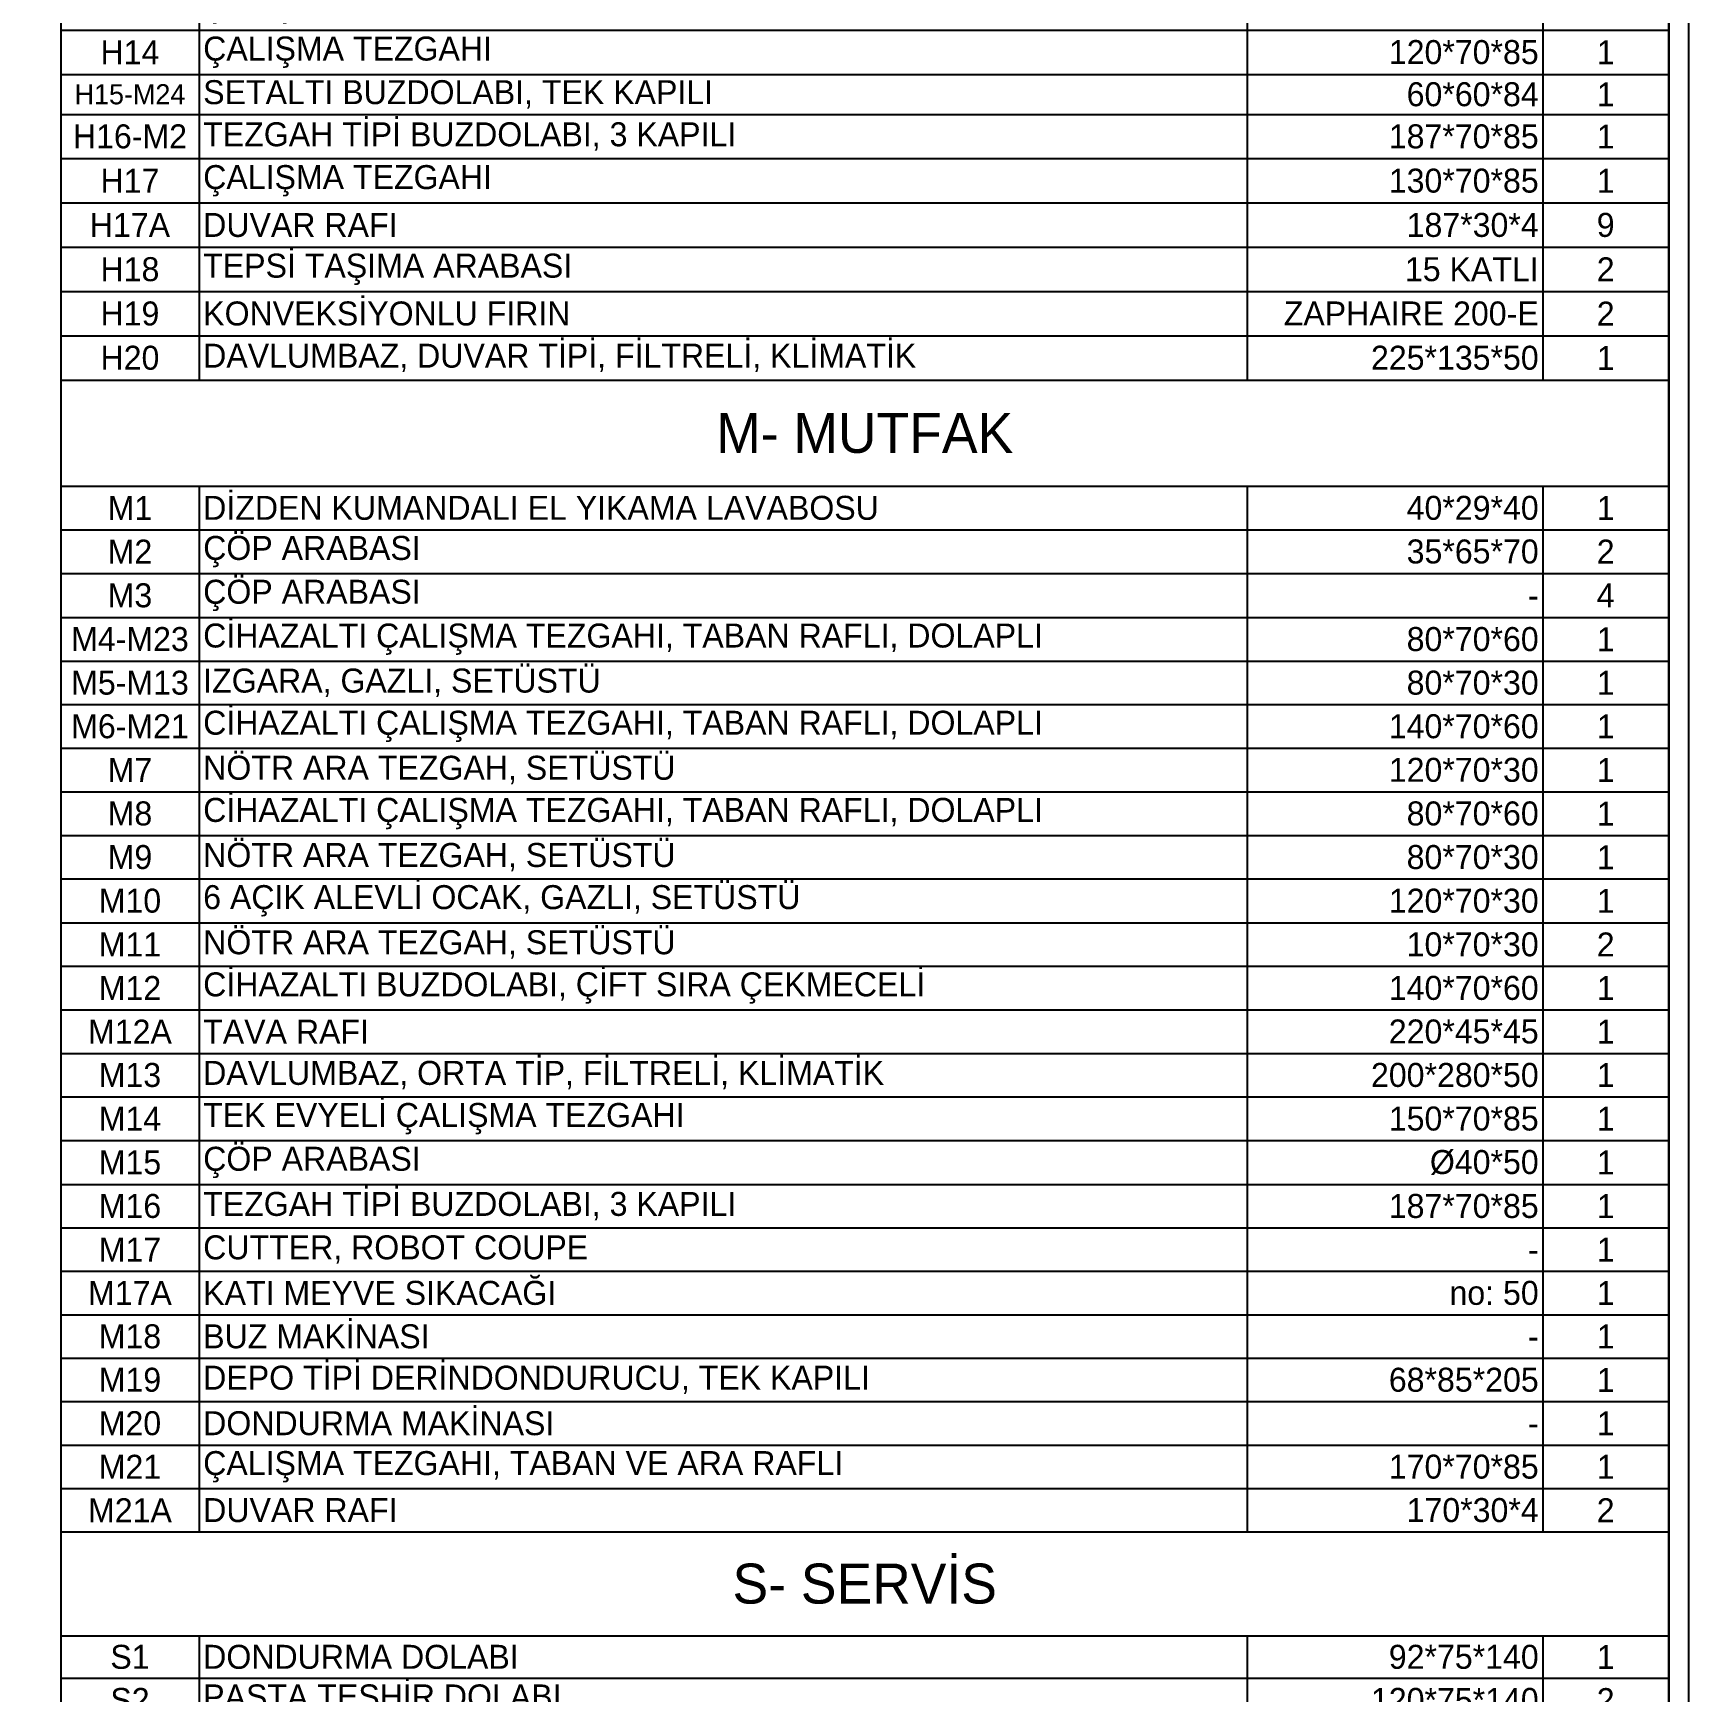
# Model space of a CAD drawing. Header units: millimetres. Extents: x 9129 to 19685, y -6152 to 3305.
# Drawn here: x 12670 to 13492, y 1763 to 2587 of the extents above; entities that cross this region are included whole.
import ezdxf

# ---------------------------------------------------------------- set-up
doc = ezdxf.new("R2010")
doc.units = ezdxf.units.MM
doc.header["$LTSCALE"] = 5
doc.styles.add('SKTÜRK', font='GOTHIC.TTF', dxfattribs={"height": 11})

# ---------------------------------------------------------------- blocks, each defined once
blk = doc.blocks.new('*T239')
at = {"color": 0, "linetype": 'ByBlock', "lineweight": -2, "ltscale": 5, "transparency": 16777216}
for p, q in [((0, 0), (798.56, 0)), ((0, 0), (0, -2445.02)), ((68.76, 0), (68.76, -48.15)), ((589.29, 0), (589.29, -48.15)), ((735.97, 0), (735.97, -48.15)), ((798.56, 0), (798.56, -2445.02)), ((0, -48.15), (798.56, -48.15)), ((0, -104.41), (798.56, -104.41)), ((68.76, -104.41), (68.76, -184.76)), ((589.29, -104.41), (589.29, -184.76)), ((735.97, -104.41), (735.97, -184.76)), ((0, -126.41), (798.56, -126.41)), ((0, -162.76), (798.56, -162.76)), ((0, -184.76), (798.56, -184.76)), ((0, -239.71), (798.56, -239.71)), ((68.76, -239.71), (68.76, -701.21)), ((589.29, -239.71), (589.29, -701.21)), ((735.97, -239.71), (735.97, -701.21)), ((0, -263.48), (798.56, -263.48)), ((0, -285.47), (798.56, -285.47)), ((0, -307.46), (798.56, -307.46)), ((0, -329.46), (798.56, -329.46)), ((0, -351.45), (798.56, -351.45)), ((0, -373.44), (798.56, -373.44)), ((0, -395.44), (798.56, -395.44)), ((0, -417.43), (798.56, -417.43)), ((0, -439.42), (798.56, -439.42)), ((0, -461.42), (798.56, -461.42)), ((0, -483.41), (798.56, -483.41)), ((0, -505.4), (798.56, -505.4)), ((0, -527.4), (798.56, -527.4)), ((0, -549.39), (798.56, -549.39)), ((0, -569.25), (798.56, -569.25)), ((0, -591.24), (798.56, -591.24)), ((0, -613.23), (798.56, -613.23)), ((0, -635.23), (798.56, -635.23)), ((0, -657.22), (798.56, -657.22)), ((0, -679.21), (798.56, -679.21)), ((0, -701.21), (798.56, -701.21)), ((0, -753.97), (798.56, -753.97)), ((68.76, -753.97), (68.76, -1273.37)), ((589.29, -753.97), (589.29, -1273.37)), ((735.97, -753.97), (735.97, -1273.37)), ((0, -775.55), (798.56, -775.55)), ((0, -797.31), (798.56, -797.31)), ((0, -819.08), (798.56, -819.08)), ((0, -840.8), (798.56, -840.8)), ((0, -862.39), (798.56, -862.39)), ((0, -884.11), (798.56, -884.11)), ((0, -905.69), (798.56, -905.69)), ((0, -927.42), (798.56, -927.42)), ((0, -949), (798.56, -949)), ((0, -970.76), (798.56, -970.76)), ((0, -992.35), (798.56, -992.35)), ((0, -1014.07), (798.56, -1014.07)), ((0, -1035.65), (798.56, -1035.65)), ((0, -1057.23), (798.56, -1057.23)), ((0, -1078.96), (798.56, -1078.96)), ((0, -1100.73), (798.56, -1100.73)), ((0, -1122.31), (798.56, -1122.31)), ((0, -1143.89), (798.56, -1143.89)), ((0, -1165.47), (798.56, -1165.47)), ((0, -1187.05), (798.56, -1187.05)), ((0, -1208.63), (798.56, -1208.63)), ((0, -1230.21), (798.56, -1230.21)), ((0, -1251.79), (798.56, -1251.79)), ((0, -1273.37), (798.56, -1273.37)), ((0, -1324.92), (798.56, -1324.92)), ((68.76, -1324.92), (68.76, -1925.76)), ((589.29, -1324.92), (589.29, -1925.76)), ((735.97, -1324.92), (735.97, -1925.76)), ((0, -1346.02), (798.56, -1346.02)), ((0, -1367.75), (798.56, -1367.75)), ((0, -1388.85), (798.56, -1388.85)), ((0, -1410.63), (798.56, -1410.63)), ((0, -1432.41), (798.56, -1432.41)), ((0, -1453.52), (798.56, -1453.52)), ((0, -1475.28), (798.56, -1475.28)), ((0, -1497.05), (798.56, -1497.05)), ((0, -1518.15), (798.56, -1518.15)), ((0, -1539.91), (798.56, -1539.91)), ((0, -1561.68), (798.56, -1561.68)), ((0, -1582.78), (798.56, -1582.78)), ((0, -1603.88), (798.56, -1603.88)), ((0, -1624.98), (798.56, -1624.98)), ((0, -1646.75), (798.56, -1646.75)), ((0, -1668.52), (798.56, -1668.52)), ((0, -1689.62), (798.56, -1689.62)), ((0, -1710.72), (798.56, -1710.72)), ((0, -1731.82), (798.56, -1731.82)), ((0, -1752.92), (798.56, -1752.92)), ((0, -1774.02), (798.56, -1774.02)), ((0, -1795.12), (798.56, -1795.12)), ((0, -1816.85), (798.56, -1816.85)), ((0, -1838.63), (798.56, -1838.63)), ((0, -1860.41), (798.56, -1860.41)), ((0, -1882.19), (798.56, -1882.19)), ((0, -1903.98), (798.56, -1903.98)), ((0, -1925.76), (798.56, -1925.76)), ((0, -1978.04), (798.56, -1978.04)), ((68.76, -1978.04), (68.76, -2325.23)), ((589.29, -1978.04), (589.29, -2325.23)), ((735.97, -1978.04), (735.97, -2325.23)), ((0, -1999.76), (798.56, -1999.76)), ((0, -2020.86), (798.56, -2020.86)), ((0, -2043.2), (798.56, -2043.2)), ((0, -2065.53), (798.56, -2065.53)), ((0, -2087.87), (798.56, -2087.87)), ((0, -2110.2), (798.56, -2110.2)), ((0, -2132.54), (798.56, -2132.54)), ((0, -2154.87), (798.56, -2154.87)), ((0, -2177.21), (798.56, -2177.21)), ((0, -2199.54), (798.56, -2199.54)), ((0, -2235.89), (798.56, -2235.89)), ((0, -2258.22), (798.56, -2258.22)), ((0, -2280.56), (798.56, -2280.56)), ((0, -2302.89), (798.56, -2302.89)), ((0, -2325.23), (798.56, -2325.23)), ((0, -2378.01), (798.56, -2378.01)), ((68.76, -2378.01), (68.76, -2445.02)), ((589.29, -2378.01), (589.29, -2445.02)), ((735.97, -2378.01), (735.97, -2445.02)), ((0, -2400.34), (798.56, -2400.34)), ((0, -2422.68), (798.56, -2422.68)), ((0, -2445.02), (798.56, -2445.02))]:
    blk.add_line(p, q, dxfattribs=at)
at = {"color": 0, "ltscale": 5, "transparency": 16777216, "style": 'SKTÜRK'}
for s, insert, char_height, width, attachment_point in [('ÜRÜN ADI', (329.03, -24.07), 11.914, 490.7392, 5), ('ÖLÇÜ', (662.63, -24.07), 11.914, 116.8967, 5), ('P.NO', (34.38, -24.07), 11.914, 38.9772, 5), ('AD.', (767.26, -24.07), 11.914, 32.7984, 5), ('C- SOĞUK ODA', (399.28, -76.28), 19.8573, 768.7696, 5), ('PANEL TİP SOĞUK ODA', (70.75, -115.41), 11.9144, 516.5538, 4), ('C1', (34.38, -115.41), 11.914, 64.7917, 5), ('250*290*240', (733.99, -115.41), 11.9144, 142.7112, 6), ('1', (767.26, -115.41), 11.91, 58.613, 5), ('C2-M6-M5', (34.38, -144.59), 11.914, 64.7917, 5), ('İSTİF RAFI, 4 KATLI, DEMONTE', (70.75, -144.59), 11.9144, 516.5538, 4), ('122*46*160', (733.99, -144.59), 11.914, 142.7112, 6), ('4', (767.26, -144.59), 11.91, 58.613, 5), ('İSTİF RAFI, 4 KATLI, DEMONTE', (70.75, -173.76), 11.9144, 516.5538, 4), ('C3-M6', (34.38, -173.76), 11.914, 64.7917, 5), ('183*46*160', (733.99, -173.76), 11.914, 142.7112, 6), ('1', (767.26, -173.76), 11.91, 58.613, 5), ('H- HAZIRLIK', (399.28, -212.23), 19.8573, 794.5841, 5), ('H1', (34.38, -251.59), 11.914, 64.7917, 5), ('DİZDEN KUMANDALI EL YIKAMA LAVABOSU', (70.75, -251.59), 11.9144, 516.5538, 4), ('40*29*40', (733.99, -251.59), 11.914, 142.7112, 6), ('1', (767.26, -251.59), 11.91, 58.613, 5), ('H2', (34.38, -274.47), 11.914, 64.7917, 5), ('ÇALIŞMA TEZGAHI, TABAN RAFLI', (70.75, -274.47), 11.9144, 516.5538, 4), ('69*82*85', (733.99, -274.47), 11.914, 142.7112, 6), ('1', (767.26, -274.47), 11.91, 58.613, 5), ('MİKSER ', (70.75, -296.47), 11.914, 516.5538, 4), ('H3', (34.38, -296.47), 11.914, 64.7917, 5), ('20 QT', (733.99, -296.47), 11.914, 142.7112, 6), ('1', (767.26, -296.47), 11.91, 58.613, 5), ('H4', (34.38, -318.46), 11.914, 64.7917, 5), ('ÇALIŞMA TEZGAHI, TABAN VE ARA RAFLI ', (70.75, -318.46), 11.9144, 516.5538, 4), ('90*60*85', (733.99, -318.46), 11.914, 142.7112, 6), ('1', (767.26, -318.46), 11.91, 58.613, 5), ('H5', (34.38, -340.45), 11.914, 64.7917, 5), ('DUVAR RAFI ', (70.75, -340.45), 11.9144, 516.5538, 4), ('130*30*4', (733.99, -340.45), 11.914, 142.7112, 6), ('1', (767.26, -340.45), 11.91, 58.613, 5), ('H6', (34.38, -362.45), 11.914, 64.7917, 5), ('ÇALIŞMA TEZGAHI ', (70.75, -362.45), 11.9144, 516.5538, 4), ('107*70*85', (733.99, -362.45), 11.914, 142.7112, 6), ('1', (767.26, -362.45), 11.91, 58.613, 5), ('H7', (34.38, -384.44), 11.914, 64.7917, 5), ('DUVAR RAFI', (70.75, -384.44), 11.914, 516.5538, 4), ('107*30*4', (733.99, -384.44), 11.914, 142.7112, 6), ('1', (767.26, -384.44), 11.91, 58.613, 5), ('H8', (34.38, -406.43), 11.914, 64.7917, 5), ('UN-ŞEKER ARABASI', (70.75, -406.43), 11.9144, 516.5538, 4), ('103 lt', (733.99, -406.43), 11.914, 142.7112, 6), ('4', (767.26, -406.43), 11.91, 58.613, 5), ('TEZGAH TİPİ BUZDOLABI, 2 KAPILI', (70.75, -428.43), 11.9144, 516.5538, 4), ('H9', (34.38, -428.43), 11.914, 64.7917, 5), ('140*70*85', (733.99, -428.43), 11.914, 142.7112, 6), ('1', (767.26, -428.43), 11.91, 58.613, 5), ('H10', (34.38, -450.42), 11.914, 64.7917, 5), ('DUVAR RAFI', (70.75, -450.42), 11.914, 516.5538, 4), ('140*30*4', (733.99, -450.42), 11.914, 142.7112, 6), ('1', (767.26, -450.42), 11.91, 58.613, 5), ('H11', (34.38, -472.41), 11.914, 64.7917, 5), ('MİKSER ', (70.75, -472.41), 11.914, 516.5538, 4), ('8 QT', (733.99, -472.41), 11.914, 142.7112, 6), ('6', (767.26, -472.41), 11.91, 58.613, 5), ('ÇÖP ARABASI ', (70.75, -494.41), 11.9144, 516.5538, 4), ('H12', (34.38, -494.41), 11.914, 64.7917, 5), ('35*65*70', (733.99, -494.41), 11.914, 142.7112, 6), ('3', (767.26, -494.41), 11.91, 58.613, 5), ('H13', (34.38, -516.4), 11.914, 64.7917, 5), ('ÇALIŞMA TEZGAHI, TABAN VE ARA RAFLI ', (70.75, -516.4), 11.9144, 516.5538, 4), ('130*60*85', (733.99, -516.4), 11.914, 142.7112, 6), ('1', (767.26, -516.4), 11.91, 58.613, 5), ('H14', (34.38, -538.39), 11.914, 64.7917, 5), ('ÇALIŞMA TEZGAHI', (70.75, -538.39), 11.9144, 516.5538, 4), ('120*70*85', (733.99, -538.39), 11.914, 142.7112, 6), ('1', (767.26, -538.39), 11.91, 58.613, 5), ('H15-M24', (34.38, -559.32), 10, 64.7917, 5), ('SETALTI BUZDOLABI, TEK KAPILI ', (70.75, -559.32), 11.9144, 516.5538, 4), ('60*60*84', (733.99, -559.32), 11.914, 142.7112, 6), ('1', (767.26, -559.32), 11.91, 58.613, 5), ('H16-M2', (34.38, -580.24), 11.914, 64.7917, 5), ('TEZGAH TİPİ BUZDOLABI, 3 KAPILI ', (70.75, -580.24), 11.9144, 516.5538, 4), ('187*70*85', (733.99, -580.24), 11.914, 142.7112, 6), ('1', (767.26, -580.24), 11.91, 58.613, 5), ('H17', (34.38, -602.24), 11.914, 64.7917, 5), ('ÇALIŞMA TEZGAHI ', (70.75, -602.24), 11.9144, 516.5538, 4), ('130*70*85', (733.99, -602.24), 11.914, 142.7112, 6), ('1', (767.26, -602.24), 11.91, 58.613, 5), ('H17A', (34.38, -624.23), 11.914, 64.7917, 5), ('DUVAR RAFI', (70.75, -624.23), 11.914, 516.5538, 4), ('187*30*4', (733.99, -624.23), 11.914, 142.7112, 6), ('9', (767.26, -624.23), 11.91, 58.613, 5), ('H18', (34.38, -646.22), 11.914, 64.7917, 5), ('TEPSİ TAŞIMA ARABASI ', (70.75, -646.22), 11.9144, 516.5538, 4), ('15 KATLI', (733.99, -646.22), 11.914, 142.7112, 6), ('2', (767.26, -646.22), 11.91, 58.613, 5), ('KONVEKSİYONLU FIRIN ', (70.75, -668.22), 11.9144, 516.5538, 4), ('H19', (34.38, -668.22), 11.914, 64.7917, 5), ('ZAPHAIRE 200-E', (733.99, -668.22), 11.9144, 142.7112, 6), ('2', (767.26, -668.22), 11.91, 58.613, 5), ('DAVLUMBAZ, DUVAR TİPİ, FİLTRELİ, KLİMATİK', (70.75, -690.21), 11.9144, 516.5538, 4), ('H20', (34.38, -690.21), 11.914, 64.7917, 5), ('225*135*50', (733.99, -690.21), 11.914, 142.7112, 6), ('1', (767.26, -690.21), 11.91, 58.613, 5), ('M- MUTFAK', (399.28, -727.59), 19.857, 794.5841, 5), ('DİZDEN KUMANDALI EL YIKAMA LAVABOSU', (70.75, -764.76), 11.9144, 516.5538, 4), ('M1', (34.38, -764.76), 11.914, 64.7917, 5), ('40*29*40', (733.99, -764.76), 11.914, 142.7112, 6), ('1', (767.26, -764.76), 11.91, 58.613, 5), ('M2', (34.38, -786.43), 11.914, 64.7917, 5), ('ÇÖP ARABASI ', (70.75, -786.43), 11.9144, 516.5538, 4), ('35*65*70', (733.99, -786.43), 11.914, 142.7112, 6), ('2', (767.26, -786.43), 11.91, 58.613, 5), ('ÇÖP ARABASI', (70.75, -808.2), 11.9144, 516.5538, 4), ('M3', (34.38, -808.2), 11.914, 64.7917, 5), ('4', (767.26, -808.2), 11.91, 58.613, 5), ('-', (733.99, -808.2), 11.91, 142.7112, 6), ('M4-M23', (34.38, -829.94), 11.914, 64.7917, 5), ('CİHAZALTI ÇALIŞMA TEZGAHI, TABAN RAFLI, DOLAPLI', (70.75, -829.94), 11.9144, 516.5538, 4), ('80*70*60', (733.99, -829.94), 11.914, 142.7112, 6), ('1', (767.26, -829.94), 11.91, 58.613, 5), ('M5-M13', (34.38, -851.59), 11.914, 64.7917, 5), ('IZGARA, GAZLI, SETÜSTÜ ', (70.75, -851.59), 11.9144, 516.5538, 4), ('80*70*30', (733.99, -851.59), 11.914, 142.7112, 6), ('1', (767.26, -851.59), 11.91, 58.613, 5), ('CİHAZALTI ÇALIŞMA TEZGAHI, TABAN RAFLI, DOLAPLI', (70.75, -873.25), 11.9144, 516.5538, 4), ('M6-M21', (34.38, -873.25), 11.914, 64.7917, 5), ('140*70*60', (733.99, -873.25), 11.914, 142.7112, 6), ('1', (767.26, -873.25), 11.91, 58.613, 5), ('M7', (34.38, -894.9), 11.914, 64.7917, 5), ('NÖTR ARA TEZGAH, SETÜSTÜ ', (70.75, -894.9), 11.9144, 516.5538, 4), ('120*70*30', (733.99, -894.9), 11.914, 142.7112, 6), ('1', (767.26, -894.9), 11.91, 58.613, 5), ('CİHAZALTI ÇALIŞMA TEZGAHI, TABAN RAFLI, DOLAPLI', (70.75, -916.55), 11.9144, 516.5538, 4), ('M8', (34.38, -916.55), 11.914, 64.7917, 5), ('80*70*60', (733.99, -916.55), 11.914, 142.7112, 6), ('1', (767.26, -916.55), 11.91, 58.613, 5), ('NÖTR ARA TEZGAH, SETÜSTÜ ', (70.75, -938.21), 11.9144, 516.5538, 4), ('M9', (34.38, -938.21), 11.914, 64.7917, 5), ('80*70*30', (733.99, -938.21), 11.914, 142.7112, 6), ('1', (767.26, -938.21), 11.91, 58.613, 5), ('M10', (34.38, -959.88), 11.914, 64.7917, 5), ('6 AÇIK ALEVLİ OCAK, GAZLI, SETÜSTÜ ', (70.75, -959.88), 11.9144, 516.5538, 4), ('120*70*30', (733.99, -959.88), 11.914, 142.7112, 6), ('1', (767.26, -959.88), 11.91, 58.613, 5), ('NÖTR ARA TEZGAH, SETÜSTÜ ', (70.75, -981.56), 11.9144, 516.5538, 4), ('M11', (34.38, -981.56), 11.914, 64.7917, 5), ('10*70*30', (733.99, -981.56), 11.914, 142.7112, 6), ('2', (767.26, -981.56), 11.91, 58.613, 5), ('CİHAZALTI BUZDOLABI, ÇİFT SIRA ÇEKMECELİ ', (70.75, -1003.21), 11.9144, 516.5538, 4), ('M12', (34.38, -1003.21), 11.914, 64.7917, 5), ('140*70*60', (733.99, -1003.21), 11.914, 142.7112, 6), ('1', (767.26, -1003.21), 11.91, 58.613, 5), ('M12A', (34.38, -1024.86), 11.914, 64.7917, 5), ('TAVA RAFI', (70.75, -1024.86), 11.914, 516.5538, 4), ('220*45*45', (733.99, -1024.86), 11.914, 142.7112, 6), ('1', (767.26, -1024.86), 11.91, 58.613, 5), ('DAVLUMBAZ, ORTA TİP, FİLTRELİ, KLİMATİK ', (70.75, -1046.44), 11.9144, 516.5538, 4), ('M13', (34.38, -1046.44), 11.914, 64.7917, 5), ('200*280*50', (733.99, -1046.44), 11.914, 142.7112, 6), ('1', (767.26, -1046.44), 11.91, 58.613, 5), ('M14', (34.38, -1068.1), 11.914, 64.7917, 5), ('TEK EVYELİ ÇALIŞMA TEZGAHI', (70.75, -1068.1), 11.9144, 516.5538, 4), ('150*70*85', (733.99, -1068.1), 11.914, 142.7112, 6), ('1', (767.26, -1068.1), 11.91, 58.613, 5), ('M15', (34.38, -1089.84), 11.914, 64.7917, 5), ('ÇÖP ARABASI ', (70.75, -1089.84), 11.9144, 516.5538, 4), ('%%C40*50', (733.99, -1089.84), 11.914, 142.7112, 6), ('1', (767.26, -1089.84), 11.91, 58.613, 5), ('TEZGAH TİPİ BUZDOLABI, 3 KAPILI ', (70.75, -1111.52), 11.9144, 516.5538, 4), ('M16', (34.38, -1111.52), 11.914, 64.7917, 5), ('187*70*85', (733.99, -1111.52), 11.914, 142.7112, 6), ('1', (767.26, -1111.52), 11.91, 58.613, 5), ('M17', (34.38, -1133.1), 11.914, 64.7917, 5), ('CUTTER, ROBOT COUPE', (70.75, -1133.1), 11.9144, 516.5538, 4), ('1', (767.26, -1133.1), 11.91, 58.613, 5), ('-', (733.99, -1133.1), 11.91, 142.7112, 6), ('M17A', (34.38, -1154.68), 11.914, 64.7917, 5), ('KATI MEYVE SIKACAĞI ', (70.75, -1154.68), 11.9144, 516.5538, 4), ('no: 50', (733.99, -1154.68), 11.914, 142.7112, 6), ('1', (767.26, -1154.68), 11.91, 58.613, 5), ('BUZ MAKİNASI ', (70.75, -1176.26), 11.9144, 516.5538, 4), ('M18', (34.38, -1176.26), 11.914, 64.7917, 5), ('-', (733.99, -1176.26), 11.91, 142.7112, 6), ('1', (767.26, -1176.26), 11.91, 58.613, 5), ('M19', (34.38, -1197.84), 11.914, 64.7917, 5), ('DEPO TİPİ DERİNDONDURUCU, TEK KAPILI ', (70.75, -1197.84), 11.9144, 516.5538, 4), ('68*85*205', (733.99, -1197.84), 11.914, 142.7112, 6), ('1', (767.26, -1197.84), 11.91, 58.613, 5), ('DONDURMA MAKİNASI', (70.75, -1219.42), 11.9144, 516.5538, 4), ('M20', (34.38, -1219.42), 11.914, 64.7917, 5), ('1', (767.26, -1219.42), 11.91, 58.613, 5), ('-', (733.99, -1219.42), 11.91, 142.7112, 6), ('M21', (34.38, -1241), 11.914, 64.7917, 5), ('ÇALIŞMA TEZGAHI, TABAN VE ARA RAFLI ', (70.75, -1241), 11.9144, 516.5538, 4), ('170*70*85', (733.99, -1241), 11.914, 142.7112, 6), ('1', (767.26, -1241), 11.91, 58.613, 5), ('M21A', (34.38, -1262.58), 11.914, 64.7917, 5), ('DUVAR RAFI', (70.75, -1262.58), 11.914, 516.5538, 4), ('170*30*4', (733.99, -1262.58), 11.914, 142.7112, 6), ('2', (767.26, -1262.58), 11.91, 58.613, 5), ('S- SERVİS', (399.28, -1299.15), 19.857, 794.5841, 5), ('S1', (34.38, -1335.47), 11.914, 64.7917, 5), ('DONDURMA DOLABI', (70.75, -1335.47), 11.9144, 516.5538, 4), ('92*75*140', (733.99, -1335.47), 11.914, 142.7112, 6), ('1', (767.26, -1335.47), 11.91, 58.613, 5), ('S2', (34.38, -1356.89), 11.914, 64.7917, 5), ('PASTA TEŞHİR DOLABI', (70.75, -1356.89), 11.9144, 516.5538, 4), ('120*75*140', (733.99, -1356.89), 11.914, 142.7112, 6), ('2', (767.26, -1356.89), 11.91, 58.613, 5), ('S3', (34.38, -1378.3), 11.914, 64.7917, 5), ('CUPCAKE VİTRİNİN', (70.75, -1378.3), 11.9144, 516.5538, 4), ('260*75*140', (733.99, -1378.3), 11.914, 142.7112, 6), ('1', (767.26, -1378.3), 11.91, 58.613, 5), ('S4', (34.38, -1399.74), 11.914, 64.7917, 5), ('ICING&THEATER& CAKE DISPLAY', (70.75, -1399.74), 11.9144, 516.5538, 4), ('-', (733.99, -1399.74), 11.91, 142.7112, 6), ('1', (767.26, -1399.74), 11.91, 58.613, 5), ('S5', (34.38, -1421.52), 11.914, 64.7917, 5), ('İNDÜKSİYONLU OCAK, SETÜSTÜ', (70.75, -1421.52), 11.9144, 516.5538, 4), ('1', (767.26, -1421.52), 11.91, 58.613, 5), ('-', (733.99, -1421.52), 11.91, 142.7112, 6), ('S6', (34.38, -1442.97), 11.914, 64.7917, 5), ('MİKSER', (70.75, -1442.97), 11.914, 516.5538, 4), ('QT20', (733.99, -1442.97), 11.914, 142.7112, 6), ('2', (767.26, -1442.97), 11.91, 58.613, 5), ('S7', (34.38, -1464.4), 11.914, 64.7917, 5), ('ÇÖP ARABASI', (70.75, -1464.4), 11.9144, 516.5538, 4), ('-', (733.99, -1464.4), 11.91, 142.7112, 6), ('1', (767.26, -1464.4), 11.91, 58.613, 5), ('S8', (34.38, -1486.16), 11.914, 64.7917, 5), ('TEPSİ TAŞIMA ARABASI, KAPALI GÖVDE', (70.75, -1486.16), 11.9144, 516.5538, 4), ('1', (767.26, -1486.16), 11.91, 58.613, 5), ('-', (733.99, -1486.16), 11.91, 142.7112, 6), ('S9', (34.38, -1507.6), 11.914, 64.7917, 5), ('ÇALIŞMA TEZGAHI, DOLAPLI', (70.75, -1507.6), 11.9144, 516.5538, 4), ('60*60*85', (733.99, -1507.6), 11.914, 142.7112, 6), ('1', (767.26, -1507.6), 11.91, 58.613, 5), ('S10', (34.38, -1529.03), 11.914, 64.7917, 5), ('EVYE GÖZÜ', (70.75, -1529.03), 11.914, 516.5538, 4), ('35*40*25', (733.99, -1529.03), 11.914, 142.7112, 6), ('1', (767.26, -1529.03), 11.91, 58.613, 5), ('S11', (34.38, -1550.8), 11.914, 64.7917, 5), ('CAM KAPILI TEZGAH TİPİ BUZDOLABI, 2 KAPILI ', (70.75, -1550.8), 11.9144, 516.5538, 4), ('140*60*85', (733.99, -1550.8), 11.914, 142.7112, 6), ('1', (767.26, -1550.8), 11.91, 58.613, 5), ('ÇALIŞMA TEZGAHI, TABAN VE ARA RAFLI, DOLAPLI', (70.75, -1572.23), 11.9144, 516.5538, 4), ('S12', (34.38, -1572.23), 11.914, 64.7917, 5), ('70*60*85', (733.99, -1572.23), 11.914, 142.7112, 6), ('1', (767.26, -1572.23), 11.91, 58.613, 5), ('S13', (34.38, -1593.33), 11.914, 64.7917, 5), ('ÇALIŞMA TEZGAHI, TABAN VE ARA RAFLI, DOLAPLI', (70.75, -1593.33), 11.9144, 516.5538, 4), ('70*60*85', (733.99, -1593.33), 11.914, 142.7112, 6), ('1', (767.26, -1593.33), 11.91, 58.613, 5), ('ÇALIŞMA TEZGAHI, DOLAPLI', (70.75, -1614.43), 11.9144, 516.5538, 4), ('S14', (34.38, -1614.43), 11.914, 64.7917, 5), ('60*60*85', (733.99, -1614.43), 11.914, 142.7112, 6), ('1', (767.26, -1614.43), 11.91, 58.613, 5), ('S15', (34.38, -1635.87), 11.914, 64.7917, 5), ('ÇÖP ARABASI ', (70.75, -1635.87), 11.9144, 516.5538, 4), ('50*50*60', (733.99, -1635.87), 11.914, 142.7112, 6), ('1', (767.26, -1635.87), 11.91, 58.613, 5), ('S16', (34.38, -1657.63), 11.914, 64.7917, 5), ('ÇALIŞMA TEZGAHI, TABAN RAFLI, DOLAPLI', (70.75, -1657.63), 11.9144, 516.5538, 4), ('90*60*85', (733.99, -1657.63), 11.914, 142.7112, 6), ('1', (767.26, -1657.63), 11.91, 58.613, 5), ('EVYE GÖZÜ', (70.75, -1679.07), 11.914, 516.5538, 4), ('S17', (34.38, -1679.07), 11.914, 64.7917, 5), ('35*40*25', (733.99, -1679.07), 11.914, 142.7112, 6), ('1', (767.26, -1679.07), 11.91, 58.613, 5), ('S18', (34.38, -1700.17), 11.914, 64.7917, 5), ('BAR BLENDER', (70.75, -1700.17), 11.9144, 516.5538, 4), ('1', (767.26, -1700.17), 11.91, 58.613, 5), ('-', (733.99, -1700.17), 11.91, 142.7112, 6), ('TÜRK KAHVE MAKİNASI ', (70.75, -1721.27), 11.9144, 516.5538, 4), ('S19', (34.38, -1721.27), 11.914, 64.7917, 5), ('1', (767.26, -1721.27), 11.91, 58.613, 5), ('-', (733.99, -1721.27), 11.91, 142.7112, 6), ('S20', (34.38, -1742.37), 11.914, 64.7917, 5), ('FİLTRE KAHVE ÖĞÜTÜCÜ', (70.75, -1742.37), 11.9144, 516.5538, 4), ('1', (767.26, -1742.37), 11.91, 58.613, 5), ('-', (733.99, -1742.37), 11.91, 142.7112, 6), ('FİLTRE KAHVE MAKİNASI ', (70.75, -1763.47), 11.9144, 516.5538, 4), ('S21', (34.38, -1763.47), 11.914, 64.7917, 5), ('1', (767.26, -1763.47), 11.91, 58.613, 5), ('-', (733.99, -1763.47), 11.91, 142.7112, 6), ('S22', (34.38, -1784.57), 11.914, 64.7917, 5), ('GRINDER', (70.75, -1784.57), 11.914, 516.5538, 4), ('1', (767.26, -1784.57), 11.91, 58.613, 5), ('-', (733.99, -1784.57), 11.91, 142.7112, 6), ('CAM KAPILI TEZGAH TİPİ BUZDOLABI, 3 KAPILI', (70.75, -1805.98), 11.9144, 516.5538, 4), ('S23', (34.38, -1805.98), 11.914, 64.7917, 5), ('186*60*85', (733.99, -1805.98), 11.914, 142.7112, 6), ('1', (767.26, -1805.98), 11.91, 58.613, 5), ('ESPRESSO KAHVE MAKİNASI ', (70.75, -1827.74), 11.9144, 516.5538, 4), ('S24', (34.38, -1827.74), 11.914, 64.7917, 5), ('-', (733.99, -1827.74), 11.91, 142.7112, 6), ('1', (767.26, -1827.74), 11.91, 58.613, 5), ('S25', (34.38, -1849.52), 11.914, 64.7917, 5), ('RINCER, ANKASTRE MODEL', (70.75, -1849.52), 11.9144, 516.5538, 4), ('1', (767.26, -1849.52), 11.91, 58.613, 5), ('-', (733.99, -1849.52), 11.91, 142.7112, 6), ('S26', (34.38, -1871.3), 11.914, 64.7917, 5), ('BUZ HAZNESİ', (70.75, -1871.3), 11.9144, 516.5538, 4), ('60*60*85', (733.99, -1871.3), 11.914, 142.7112, 6), ('1', (767.26, -1871.3), 11.91, 58.613, 5), ('TEZGAH TİPİ BUZDOLABI, TEK KAPILI', (70.75, -1893.08), 11.9144, 516.5538, 4), ('S27', (34.38, -1893.08), 11.914, 64.7917, 5), ('60*60*85', (733.99, -1893.08), 11.914, 142.7112, 6), ('1', (767.26, -1893.08), 11.91, 58.613, 5), ('S28', (34.38, -1914.87), 11.914, 64.7917, 5), ('ÇAY OCAĞI, ELEKTRİKLİ', (70.75, -1914.87), 11.9144, 516.5538, 4), ('1', (767.26, -1914.87), 11.91, 58.613, 5), ('-', (733.99, -1914.87), 11.91, 142.7112, 6), ('D- BULAŞIK YIKAMA', (399.28, -1951.9), 19.8573, 794.5841, 5), ('D1', (34.38, -1988.9), 11.914, 64.7917, 5), ('TEK EVYELİ ÇALIŞMA TEZGAHI ', (70.75, -1988.9), 11.9144, 516.5538, 4), ('160*75*85', (733.99, -1988.9), 11.914, 142.7112, 6), ('1', (767.26, -1988.9), 11.91, 58.613, 5), ('D2', (34.38, -2010.31), 11.914, 64.7917, 5), ('BASKET RAFI', (70.75, -2010.31), 11.9144, 516.5538, 4), ('160*40*60', (733.99, -2010.31), 11.914, 142.7112, 6), ('1', (767.26, -2010.31), 11.91, 58.613, 5), ('D3', (34.38, -2032.03), 11.914, 64.7917, 5), ('ÇÖP ARABASI ', (70.75, -2032.03), 11.9144, 516.5538, 4), ('%%C40*50', (733.99, -2032.03), 11.914, 142.7112, 6), ('1', (767.26, -2032.03), 11.91, 58.613, 5), ('D4', (34.38, -2054.36), 11.914, 64.7917, 5), ('ÖN YIKAMA DUŞU', (70.75, -2054.36), 11.9144, 516.5538, 4), ('1', (767.26, -2054.36), 11.91, 58.613, 5), ('-', (733.99, -2054.36), 11.91, 142.7112, 6), ('YAĞ TUTUCU ', (70.75, -2076.7), 11.9144, 516.5538, 4), ('D5', (34.38, -2076.7), 11.914, 64.7917, 5), (' 1 lt/sn', (733.99, -2076.7), 11.914, 142.7112, 6), ('1', (767.26, -2076.7), 11.91, 58.613, 5), ('BYM GİRİŞ TEZGAHI ', (70.75, -2099.04), 11.9144, 516.5538, 4), ('D6', (34.38, -2099.04), 11.914, 64.7917, 5), ('120*75*85', (733.99, -2099.04), 11.914, 142.7112, 6), ('1', (767.26, -2099.04), 11.91, 58.613, 5), ('D7-M3', (34.38, -2121.37), 11.914, 64.7917, 5), ('BULAŞIK YIKAMA MAKİNASI, GİYOTİN TİP ', (70.75, -2121.37), 11.9144, 516.5538, 4), ('1000 tb/s', (733.99, -2121.37), 11.914, 142.7112, 6), ('1', (767.26, -2121.37), 11.91, 58.613, 5), ('DAVLUMBAZ, DUVAR TİPİ ', (70.75, -2143.71), 11.9144, 516.5538, 4), ('D8', (34.38, -2143.71), 11.914, 64.7917, 5), ('100*97*50', (733.99, -2143.71), 11.914, 142.7112, 6), ('1', (767.26, -2143.71), 11.91, 58.613, 5), ('BYM ÇIKIŞ TEZGAHI ', (70.75, -2166.04), 11.9144, 516.5538, 4), ('D9', (34.38, -2166.04), 11.914, 64.7917, 5), ('70*75*85', (733.99, -2166.04), 11.914, 142.7112, 6), ('1', (767.26, -2166.04), 11.91, 58.613, 5), ('D10-M6', (34.38, -2188.38), 11.914, 64.7917, 5), ('İSTİF RAFI, 4 KATLI, DEMONTE ', (70.75, -2188.38), 11.9144, 516.5538, 4), ('92*46*160', (733.99, -2188.38), 11.914, 142.7112, 6), ('1', (767.26, -2188.38), 11.91, 58.613, 5), ('D11-M6- M7', (34.38, -2217.71), 11.914, 64.7917, 5), ('İSTİF RAFI, 4 KATLI, DEMONTE ', (70.75, -2217.71), 11.9144, 516.5538, 4), ('153*46*160', (733.99, -2217.71), 11.914, 142.7112, 6), ('2', (767.26, -2217.71), 11.91, 58.613, 5), ('D12-M6', (34.38, -2247.05), 11.914, 64.7917, 5), ('İSTİF RAFI, 4 KATLI, DEMONTE ', (70.75, -2247.05), 11.9144, 516.5538, 4), ('183*46*160', (733.99, -2247.05), 11.914, 142.7112, 6), ('1', (767.26, -2247.05), 11.91, 58.613, 5), ('D13', (34.38, -2269.39), 11.914, 64.7917, 5), ('İSTİF RAFI, 4 KATLI, DEMONTE ', (70.75, -2269.39), 11.9144, 516.5538, 4), ('91*36*160', (733.99, -2269.39), 11.914, 142.7112, 6), ('1', (767.26, -2269.39), 11.91, 58.613, 5), ('D14', (34.38, -2291.72), 11.914, 64.7917, 5), ('MOP YIKAMA EVYESİ ', (70.75, -2291.72), 11.9144, 516.5538, 4), ('70*55*85', (733.99, -2291.72), 11.914, 142.7112, 6), ('1', (767.26, -2291.72), 11.91, 58.613, 5), ('D15', (34.38, -2314.06), 11.914, 64.7917, 5), ('PASLANMAZ DUVAR KAPLAMA', (70.75, -2314.06), 11.9144, 516.5538, 4), ('6 mt.', (733.99, -2314.06), 11.914, 142.7112, 6), ('1', (767.26, -2314.06), 11.91, 58.613, 5), ('Y- YER IZGARASI', (399.28, -2351.62), 19.8573, 794.5841, 5), ('Y1', (34.38, -2389.18), 11.914, 64.7917, 5), ('YER IZGARASI', (70.75, -2389.18), 11.9144, 516.5538, 4), ('30*30*14', (733.99, -2389.18), 11.914, 142.7112, 6), ('2', (767.26, -2389.18), 11.91, 58.613, 5), ('Y2', (34.38, -2411.51), 11.914, 64.7917, 5), ('YER IGARASI', (70.75, -2411.51), 11.9144, 516.5538, 4), ('50*30*14', (733.99, -2411.51), 11.914, 142.7112, 6), ('1', (767.26, -2411.51), 11.91, 58.613, 5), ('Y3', (34.38, -2433.85), 11.914, 64.7917, 5), ('YER IZGARASI', (70.75, -2433.85), 11.9144, 516.5538, 4), ('95*30*14', (733.99, -2433.85), 11.914, 142.7112, 6), ('4', (767.26, -2433.85), 11.91, 58.613, 5)]:
    blk.add_mtext(s, dxfattribs=dict(at, insert=insert, char_height=char_height, width=width, attachment_point=attachment_point))

msp = doc.modelspace()

# ---------------------------------------------------------------- linework, layer by layer
for points in [[(9376.82, 185.99), (13491.82, 185.99), (13491.82, 3125.99), (9376.82, 3125.99)], [(9386.82, 195.99), (13481.82, 195.99), (13481.82, 3115.99), (9386.82, 3115.99)]]:
    msp.add_lwpolyline(points, close=True)

# ---------------------------------------------------------------- block references
msp.add_blockref('*T239', (12683.27, 3115.99))

doc.saveas('drawing.dxf')
